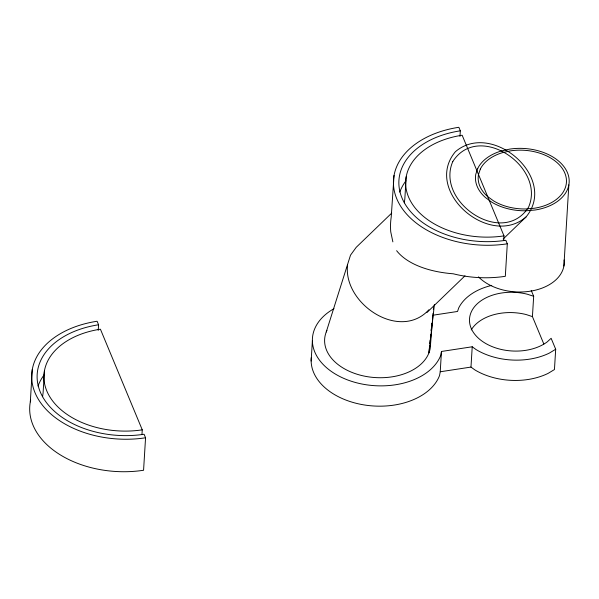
<?xml version="1.0" encoding="UTF-8"?>
<svg xmlns="http://www.w3.org/2000/svg" width="599" height="599" viewBox="0 0 599 599"><rect width="100%" height="100%" fill="white"/><g stroke="black" fill="none" stroke-linecap="round" stroke-linejoin="round"><path stroke-width="0.9" d="M30.317 401.869L32.309 369.381M44.446 370.766L43.083 393.094A77.518 51.469 3.5 0 0 42.619 396.74M98.236 330.363L98.58 324.778L97.113 321.251A89.76 59.593 3.5 0 0 35.004 392.682A89.76 59.593 3.5 0 0 145.564 437.779L143.573 470.26A89.76 59.593 3.5 0 1 30.676 400.102M141.97 434.485L142.255 429.835L100.415 329.195A77.518 51.469 3.5 0 0 46.774 390.885A77.518 51.469 3.5 0 0 142.255 429.835M311.143 361.017L312.386 340.719M406.189 176.802L404.819 199.138A77.518 51.469 3.5 0 0 404.362 202.784M311.293 357.543A65.276 43.338 3.5 0 0 366.004 405.216A65.276 43.338 3.5 0 0 439.531 375.625L440.228 371.769L441.47 351.463L472.222 346.776L476.07 349.576A57.796 38.373 3.5 0 0 549.313 353.103L555.692 349.247L551.132 338.293L547.164 341.932A44.199 29.344 3.5 0 1 489.533 345.473A44.199 29.344 3.5 0 1 473.802 307.639A44.199 29.344 3.5 0 1 527.33 294.221L533.672 296.295L532.429 316.594L543.832 344.021M459.98 136.4L460.317 130.822L458.849 127.288A89.76 59.593 3.5 0 0 396.748 198.726A89.76 59.593 3.5 0 0 507.301 243.815L505.316 276.304A89.76 59.593 3.5 0 1 453.271 273.795A92.328 48.377 -7.9 0 1 396.628 250.696M555.692 349.247L554.449 369.553L548.07 373.402A57.796 38.373 3.5 0 1 474.827 369.882L470.979 367.075L472.222 346.776M503.714 240.528L503.999 235.871L462.158 135.232A77.518 51.469 3.5 0 0 408.518 196.929A77.518 51.469 3.5 0 0 503.999 235.871M563.891 266.068L568.855 184.859M394.045 175.425L391.214 217.055A92.328 75.519 -0.6 0 0 390.75 231.85L392.869 241.876M433.055 313.314L430.569 343.826A53.041 35.214 3.5 0 1 370.047 377.071A53.041 35.214 3.5 0 1 326.927 330.378M433.354 309.616L433.504 307.766M429.625 345.533L428.929 352.908L434.417 304.389M429.797 343.684L430.149 339.992M430.411 337.23L430.674 334.459M431.018 330.768L431.198 328.926M431.542 325.235L431.722 323.393M441.47 351.463L440.774 355.327A65.276 43.338 3.5 0 1 343.819 378.396A65.276 43.338 3.5 0 1 334.002 308.672M326.253 331.958L350.512 255.159L356.233 247.305L391.739 213.079M347.585 264.706C342.733 303.468 399.555 341.744 428.884 309.78M525.944 217.063C558.627 178.008 492.041 120.279 455.382 151.727C422.699 190.782 489.286 248.51 525.944 217.063L503.167 239.016M426.802 312.641L464.981 275.832M433.122 315.186L457.539 311.465L458.737 307.886A57.796 38.373 3.5 0 1 491.772 285.379M440.228 371.769L470.979 367.075M532.429 316.594L526.087 314.527A44.199 29.344 3.5 0 0 471.241 329.914M531.223 290.395L533.672 296.295M507.301 243.815L505.833 240.289A84.317 55.984 3.5 0 1 401.981 197.925A84.317 55.984 3.5 0 1 460.317 130.822M145.564 437.779L144.089 434.245A84.317 55.984 3.5 0 1 40.238 391.888A84.317 55.984 3.5 0 1 98.58 324.778M564.086 259.966A46.917 31.148 3.5 0 1 532.758 290.755A46.917 31.148 3.5 0 1 478.474 276.865M38.029 386.07A84.317 55.984 3.5 0 1 44.176 374.809M399.773 192.107A84.317 55.984 3.5 0 1 405.92 180.846M452.814 161.49C435.136 201.758 502.636 247.574 528.513 207.299C546.191 167.031 478.691 121.215 452.814 161.49M477.762 168.371L475.778 174.272A46.917 31.148 3.5 0 0 485.475 197.58L491.831 202.215A46.917 31.148 3.5 0 0 525.937 210.781L534.982 210.024A46.917 31.148 3.5 0 0 567.448 172.684A46.917 31.148 3.5 0 0 509.659 149.114L501.093 151.038A46.917 31.148 3.5 0 0 477.762 168.371M480.346 169.023L478.481 174.579A44.199 29.344 3.5 0 0 487.608 196.539L493.598 200.897A44.199 29.344 3.5 0 0 525.727 208.969L534.248 208.257A44.199 29.344 3.5 0 0 564.827 173.081A44.199 29.344 3.5 0 0 510.393 150.873L502.329 152.693A44.199 29.344 3.5 0 0 480.346 169.023"/></g></svg>
